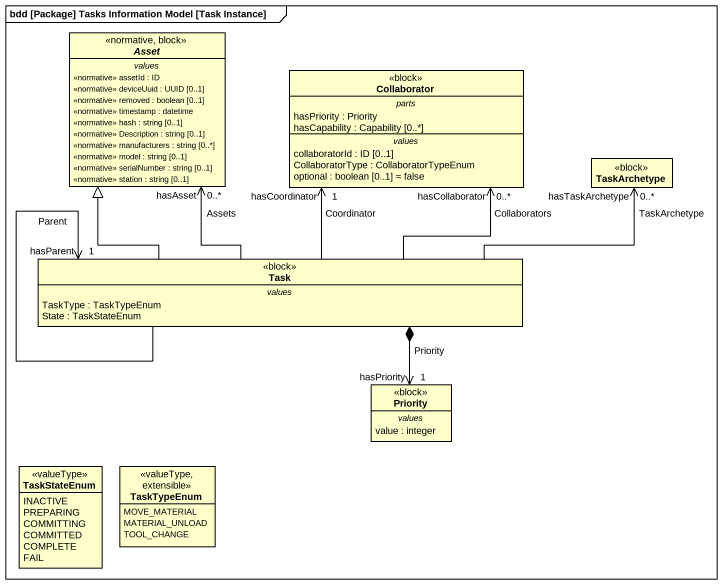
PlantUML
@startuml
mainframe bdd [Package] Tasks Information Model [Task Instance]
hide circle
hide empty members
abstract class Asset <<normative, block>> {
  -- values --
  <<normative>> assetId : ID
  <<normative>> deviceUuid : UUID [0..1]
  <<normative>> removed : boolean [0..1]
  <<normative>> timestamp : datetime
  <<normative>> hash : string [0..1]
  <<normative>> Description : string [0..1]
  <<normative>> manufacturers : string [0..*]
  <<normative>> model : string [0..1]
  <<normative>> serialNumber : string [0..1]
  <<normative>> station : string [0..1]
}
class Collaborator <<block>> {
  -- parts --
  hasPriority : Priority
  hasCapability : Capability [0..*]
  -- values --
  collaboratorId : ID [0..1]
  CollaboratorType : CollaboratorTypeEnum
  optional : boolean [0..1] = false
}
class TaskArchetype <<block>>
class Task <<block>> {
  -- values --
  TaskType : TaskTypeEnum
  State : TaskStateEnum
}
class Priority <<block>> {
  -- values --
  value : integer
}
enum TaskStateEnum <<valueType>> {
  INACTIVE
  PREPARING
  COMMITTING
  COMMITTED
  COMPLETE
  FAIL
}
enum TaskTypeEnum <<valueType, extensible>> {
  MOVE_MATERIAL
  MATERIAL_UNLOAD
  TOOL_CHANGE
}
Task -up-|> Asset
Task -up-> "hasAsset\n0..*" Asset : Assets
Task -up-> "hasCoordinator\n1" Collaborator : Coordinator
Task -up-> "hasCollaborator\n0..*" Collaborator : Collaborators
Task -right-> "hasTaskArchetype\n0..*" TaskArchetype : TaskArchetype
Task --> "hasParent\n1" Task : Parent
Task *--> "hasPriority\n1" Priority : Priority
@enduml
